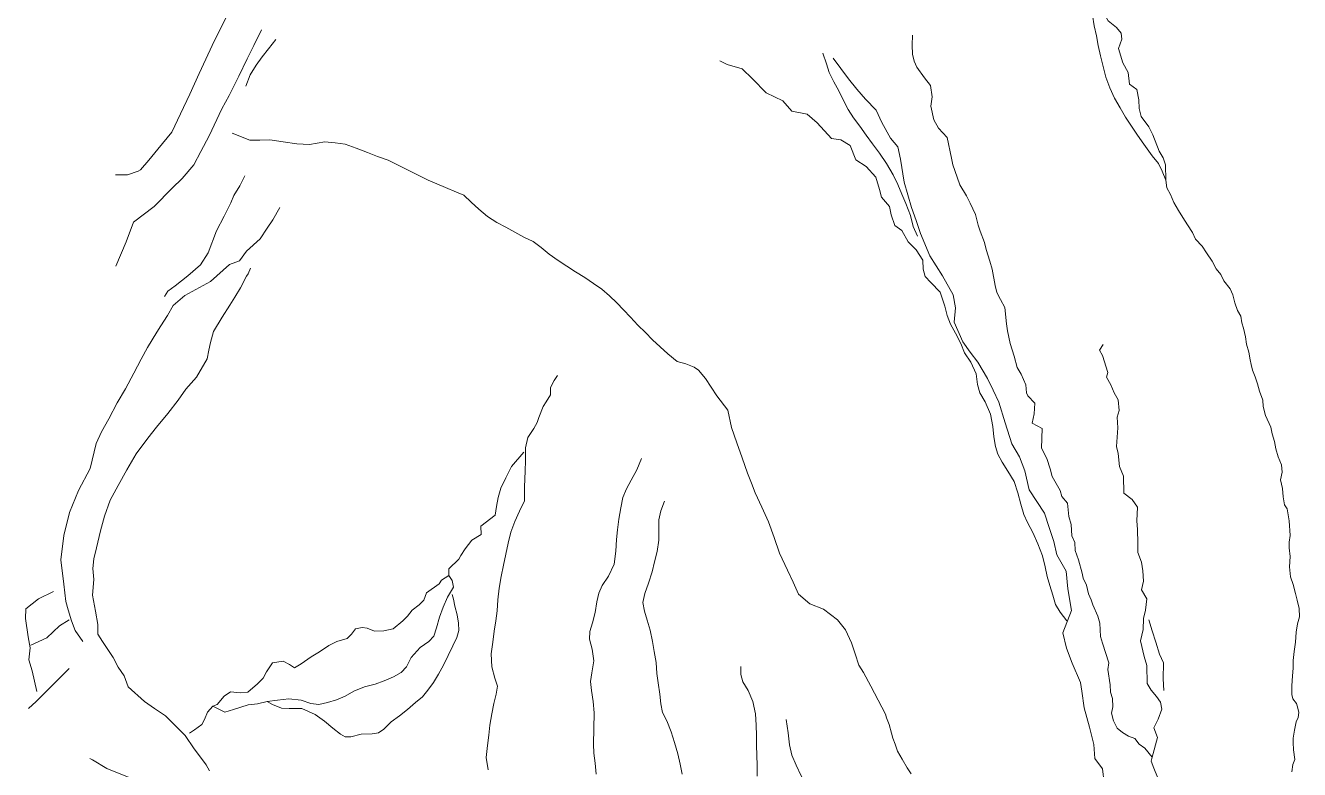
# Model space of a CAD drawing. Extents: x 683321 to 688873, y 7661944 to 7668387.
# Drawn here: x 684171 to 684694, y 7664967 to 7665272 of the extents above; entities that cross this region are included whole.
import ezdxf

# ---------------------------------------------------------------- set-up
doc = ezdxf.new("R2010")
doc.units = 0
doc.header["$MEASUREMENT"] = 0
doc.layers.add('01 CRESTA_Line', color=3, linetype='Continuous', lineweight=20)

msp = doc.modelspace()

# ---------------------------------------------------------------- linework, layer by layer
at = {"layer": '01 CRESTA_Line'}
for points in [[(684207.88, 7665210.5, 4080.61), (684212.88, 7665210.5, 4080.56), (684217.25, 7665212, 4080.19), (684218.19, 7665212.5, 4077.26), (684221.56, 7665216.5, 4077.28), (684225.25, 7665221, 4078.04), (684231.06, 7665228, 4078.57), (684234.62, 7665235.5, 4079.16), (684238.38, 7665243.5, 4079.23), (684242.31, 7665252, 4079.27), (684248.5, 7665265.5, 4079.62), (684254.63, 7665277.5, 4079.64), (684259.38, 7665288, 4079.74)], [(684638.83, 7665208.29, 4103.82), (684638.68, 7665214.52, 4102.86), (684637.8, 7665217.38, 4103.72), (684636.14, 7665220.21, 4103.27), (684633.54, 7665226.87, 4103.8), (684631.85, 7665230.17, 4103.05), (684628.78, 7665234.35, 4103.24), (684627.92, 7665237.72, 4103.14), (684627.75, 7665241.25, 4103), (684626.97, 7665245.45, 4103.51), (684624, 7665247.71, 4102.91), (684623.46, 7665252.48, 4103.46), (684621.27, 7665256.46, 4102.88), (684619.48, 7665262.33, 4103.21), (684620.84, 7665266.1, 4103.35), (684620.56, 7665268.64, 4103.82), (684618.67, 7665270.88, 4103.91), (684615.21, 7665273.66, 4103.51), (684613.53, 7665276.47, 4103.64), (684611.35, 7665279.77, 4103.56), (684611.38, 7665282.74, 4103.76), (684609.23, 7665284.74, 4103.59)], [(684608.78, 7665275.96, 4103.26), (684609.47, 7665271.64, 4103.17), (684610.36, 7665267.51, 4103.15), (684611.15, 7665263.46, 4103.05), (684612.09, 7665259.24, 4103.09), (684613.09, 7665254.92, 4103.09), (684614.29, 7665250.58, 4103.03), (684615.81, 7665246.19, 4103.01), (684617.78, 7665241.89, 4102.96), (684620.14, 7665238.01, 4103), (684622.37, 7665234.16, 4102.97), (684624.74, 7665230.45, 4102.96), (684627.27, 7665226.68, 4103.08), (684629.8, 7665223.01, 4103.22), (684633.24, 7665218.31, 4103.39), (684635.84, 7665215.11, 4103.53), (684637.35, 7665211.95, 4103.68), (684638.83, 7665208.29, 4103.82), (684639.31, 7665205.07, 4102.99), (684640.73, 7665202.43, 4103.06), (684642.14, 7665199.15, 4103.26), (684644.02, 7665195.83, 4103.52), (684645.86, 7665192.92, 4103.52), (684647.76, 7665190, 4103.74), (684649.73, 7665186.82, 4103.83), (684651, 7665184.11, 4103.88), (684653.69, 7665181.17, 4104.23), (684655.58, 7665178.49, 4104.19), (684657.87, 7665175.09, 4104.21), (684659.44, 7665171.97, 4104), (684661.48, 7665169.62, 4104.63), (684662.61, 7665166.98, 4104.78), (684665.22, 7665163.69, 4104.98), (684666.35, 7665161.3, 4105.53), (684667.14, 7665157.92, 4104.7), (684668.3, 7665154.8, 4105), (684669.57, 7665152.55, 4105.39), (684670.07, 7665149.8, 4104.82), (684670.74, 7665147.51, 4105.44), (684671.52, 7665144.07, 4105.67), (684671.89, 7665141.02, 4105.51), (684672.84, 7665137.67, 4106.38), (684673.5, 7665134.57, 4106.58), (684673.81, 7665132.69, 4105.89), (684674.37, 7665130.32, 4105.77), (684675.49, 7665127.59, 4106.51), (684676.44, 7665124.75, 4106.19), (684677.32, 7665121.73, 4106.08), (684678.58, 7665117.98, 4106.18), (684678.73, 7665115.5, 4105.67), (684679.75, 7665111.7, 4106.09), (684681.94, 7665106.96, 4105.88), (684682.52, 7665104.22, 4106.06), (684683.47, 7665101.05, 4106.18), (684683.92, 7665098.04, 4105.65), (684684.93, 7665094.82, 4106.18), (684686.24, 7665091.51, 4107.11), (684686.61, 7665088.49, 4107.04), (684685.93, 7665085.32, 4105.96), (684686.76, 7665081.83, 4106.08), (684686.93, 7665078.39, 4106.17), (684687.58, 7665075.1, 4106.03), (684688.57, 7665073.52, 4106.01), (684689.47, 7665068.55, 4105.72), (684689.9, 7665062.59, 4105.69), (684689.47, 7665059.78, 4105.86), (684689.39, 7665057.46, 4106.11), (684689.86, 7665053.86, 4105.64), (684689.62, 7665049.62, 4105.25), (684690.05, 7665045.62, 4105.62), (684691.16, 7665042.42, 4105.65), (684692.02, 7665038.79, 4105.78), (684692.78, 7665036, 4105.55), (684693.62, 7665032.56, 4105.51), (684693.7, 7665029.15, 4105.56), (684692.88, 7665026.34, 4105.58), (684692.33, 7665022.91, 4105.69), (684692.02, 7665018.76, 4105.45), (684691.44, 7665014.89, 4105.47), (684691.15, 7665011.32, 4105.28), (684691.14, 7665008.04, 4105.71), (684690.81, 7665005.01, 4105.28), (684690.61, 7665000.9, 4105.23), (684690.6, 7664997.36, 4105.46), (684691, 7664995.51, 4105.42), (684692.4, 7664993.63, 4104.89), (684693.06, 7664991.67, 4105.35), (684693.46, 7664989.89, 4104.61), (684693.11, 7664987.81, 4104.78), (684692.28, 7664986.13, 4104.65), (684691.59, 7664982.61, 4104.57), (684691.07, 7664979.45, 4104.58), (684691.07, 7664977.58, 4104.59), (684691.26, 7664974.59, 4104.47), (684691.72, 7664970.65, 4104.59), (684690.92, 7664968.54, 4104.31), (684690.48, 7664965.61, 4103.97)], [(684208.06, 7665173, 4072.81), (684212.25, 7665183, 4072.89), (684215.31, 7665191, 4072.27), (684223.81, 7665197.5, 4069.51), (684231.12, 7665205, 4069.18), (684235.31, 7665209, 4069.2), (684240.12, 7665214.5, 4069.33), (684242.88, 7665220, 4069.5), (684246.31, 7665226.5, 4069.56), (684251.56, 7665237.5, 4069.77), (684254.5, 7665243, 4069.8), (684258.5, 7665251, 4069.92), (684262, 7665258, 4069.86), (684264.62, 7665263.5, 4069.97), (684267.81, 7665270, 4069.97)], [(684635.44, 7664963.45, 4067.58), (684633.94, 7664967.08, 4067.05), (684632.9, 7664970.01, 4067.17), (684633.26, 7664971.58, 4066.98), (684630.29, 7664975.23, 4067.12), (684627.91, 7664976.88, 4067.19), (684626.15, 7664979.26, 4067.29), (684623.48, 7664980.17, 4067.34), (684621.04, 7664981.72, 4067.14), (684618.85, 7664983.43, 4066.79), (684617.43, 7664986.53, 4067.47), (684616.59, 7664989.6, 4067.5), (684617.12, 7664992.26, 4066.45), (684616.99, 7664995.72, 4066.46), (684616.16, 7664998.29, 4067.42), (684615.96, 7665001.23, 4066.89), (684615.02, 7665007.53, 4066.91), (684615.48, 7665010.23, 4067.03), (684612.9, 7665018.38, 4067.17), (684611.99, 7665021.1, 4066.89), (684611.8, 7665026.55, 4067.28), (684611.02, 7665029.5, 4067.64), (684608.92, 7665034.12, 4066.48), (684608.22, 7665036.08, 4067.17), (684607.08, 7665038.64, 4067.1), (684606.25, 7665042.16, 4066.68), (684604.91, 7665045.02, 4066.9), (684604.56, 7665047.07, 4066.82), (684603.07, 7665052.48, 4067.2), (684601.71, 7665056.37, 4067.04), (684601.47, 7665059.7, 4066.97), (684600.35, 7665062.33, 4066.67), (684600.07, 7665067, 4066.5), (684599.08, 7665070.36, 4067.28), (684598.44, 7665075.83, 4066.27), (684596.25, 7665078.58, 4067.2), (684595.49, 7665081, 4067.12), (684592.17, 7665086.72, 4066.94), (684591.46, 7665089.92, 4067.54), (684589.98, 7665094.06, 4067.02), (684587.85, 7665098.32, 4066.94), (684588.18, 7665106.38, 4066.74), (684584.07, 7665108.58, 4066.97), (684584.9, 7665112.44, 4066.87), (684585.05, 7665116.76, 4066.26), (684582.17, 7665119.85, 4066.97), (684581.65, 7665121.02, 4067.15), (684581.45, 7665124.35, 4066.61), (684579.56, 7665128.73, 4066.93), (684577.84, 7665131.38, 4067.31), (684576.56, 7665136.02, 4066.64), (684575.02, 7665141.25, 4066.73), (684573.95, 7665146.5, 4066.89), (684573.5, 7665149.29, 4067.16), (684572.84, 7665156.01, 4066.62), (684571.08, 7665159.29, 4066.77), (684569.57, 7665162.15, 4067.01), (684568.83, 7665165.09, 4067.55), (684567.63, 7665171.8, 4066.69), (684566.69, 7665175, 4067.24), (684565.11, 7665179.87, 4067.49), (684564.4, 7665182.76, 4067.9), (684562.72, 7665187.35, 4067.17), (684561.85, 7665189.86, 4067.5), (684560.74, 7665194.22, 4066.99), (684558.53, 7665198.83, 4067.41), (684557.08, 7665201.84, 4067.78), (684554.37, 7665206.33, 4067.39), (684553.27, 7665209.57, 4067.84), (684551.52, 7665214.54, 4067.7), (684550.93, 7665217.35, 4067.95), (684549.11, 7665225.77, 4067.61), (684545.54, 7665229.65, 4067.87), (684543.66, 7665233.04, 4067.62), (684542.38, 7665238.57, 4067.9), (684543.04, 7665242.46, 4067.21), (684542.35, 7665247.14, 4067.52), (684539.83, 7665250.27, 4068.37), (684536.74, 7665254.59, 4067.64), (684535.58, 7665257.11, 4067.94), (684534.94, 7665259.95, 4067.65), (684534.81, 7665263.71, 4067.35), (684534.94, 7665267.74, 4067.18)], [(684261.37, 7665246.84, 4067.97), (684263.22, 7665251.48, 4067.85), (684265.63, 7665255.4, 4067.91), (684268.08, 7665258.82, 4067.83), (684270.76, 7665262.17, 4067.71), (684273.67, 7665265.95, 4067.54)], [(684598.17, 7665027.52, 4067.04), (684595.56, 7665031.07, 4067.07), (684593.63, 7665034.24, 4067.05), (684592.51, 7665038.01, 4066.99), (684591.24, 7665042.02, 4066.95), (684590.12, 7665045.67, 4066.99), (684589.4, 7665049.67, 4066.98), (684588.24, 7665054.2, 4066.95), (684586.36, 7665059.06, 4067.01), (684584.33, 7665063.74, 4066.94), (684582.04, 7665067.84, 4066.92), (684580.65, 7665071.11, 4066.87), (684579.35, 7665075.33, 4066.84), (684578.15, 7665079.97, 4066.78), (684576.62, 7665084.62, 4066.76), (684574.08, 7665088.87, 4066.72), (684571.71, 7665092.64, 4066.73), (684569.96, 7665095.83, 4066.74), (684568.99, 7665099.06, 4066.79), (684568.27, 7665102.95, 4066.88), (684567.88, 7665107.2, 4066.92), (684566.93, 7665112.23, 4066.91), (684564.73, 7665117.35, 4066.88), (684562.51, 7665121.07, 4066.83), (684561.6, 7665124.43, 4066.81), (684561.09, 7665128.88, 4066.8), (684558.91, 7665133.62, 4066.84), (684556.31, 7665137.46, 4066.81), (684554.72, 7665141.23, 4066.8), (684552.49, 7665145.57, 4066.82), (684550.5, 7665149.21, 4066.85), (684549.19, 7665152.74, 4066.81), (684548.16, 7665156.62, 4066.81), (684546.2, 7665162.31, 4066.81), (684542.41, 7665166.32, 4066.78), (684540.18, 7665168.82, 4066.79), (684539.3, 7665171.73, 4066.78), (684539.12, 7665175.48, 4066.82), (684536.39, 7665179.65, 4066.92), (684533.08, 7665182.94, 4066.9), (684530.5, 7665187.69, 4066.89), (684527.73, 7665189.68, 4066.88), (684526.15, 7665194.07, 4066.87), (684525.52, 7665197.53, 4066.86), (684522.21, 7665201.29, 4066.85), (684521.42, 7665204.43, 4066.84), (684519.84, 7665209.45, 4066.83), (684515.9, 7665213.84, 4066.82), (684511.65, 7665216.66, 4066.81), (684509.29, 7665222.47, 4066.8), (684505.45, 7665224.78, 4066.78), (684501.62, 7665225.3, 4066.77), (684495.76, 7665231.86, 4066.76), (684491.69, 7665235.35, 4066.88), (684485.43, 7665236.61, 4067.06), (684481.66, 7665240.82, 4067.24), (684474.89, 7665244.05, 4067.54), (684469.27, 7665249.82, 4067.68), (684465.04, 7665253.9, 4067.79), (684458.86, 7665255.69, 4067.87), (684455.88, 7665257.23, 4067.92)], [(684536.9, 7665185.29, 4066.95), (684535.24, 7665189.31, 4067.02), (684534.03, 7665193.8, 4067.09), (684532.19, 7665198.76, 4067.14), (684530.59, 7665202.55, 4067.18), (684528.93, 7665206.52, 4067.25), (684526.96, 7665210.53, 4067.3), (684524.28, 7665215.13, 4067.36), (684521.42, 7665219.41, 4067.42), (684518.57, 7665223.19, 4067.45), (684515.92, 7665226.79, 4067.48), (684513.25, 7665230.45, 4067.48), (684510.73, 7665233.85, 4067.51), (684508.55, 7665237.29, 4067.51), (684506.59, 7665240.97, 4067.47), (684504.69, 7665244.97, 4067.45), (684502.62, 7665248.65, 4067.45), (684500.73, 7665252.4, 4067.44), (684499.69, 7665256.01, 4067.46), (684498.18, 7665260.42, 4067.52)], [(684613.53, 7664961.12, 4067.95), (684612.82, 7664966.75, 4067.85), (684609.77, 7664970.99, 4067.75), (684609.32, 7664976.74, 4067.73), (684607.57, 7664983.93, 4067.72), (684605.34, 7664991.84, 4067.69), (684604.41, 7664998.63, 4067.68), (684603.82, 7665002.28, 4067.67), (684600.38, 7665010.1, 4067.61), (684598.15, 7665016.29, 4067.59), (684596.64, 7665022.65, 4067.56), (684600.21, 7665031.77, 4067.56), (684598.66, 7665040.68, 4067.57), (684597.96, 7665047.95, 4067.56), (684594.12, 7665054.57, 4067.56), (684592.91, 7665060.08, 4067.56), (684590.99, 7665065.86, 4067.55), (684589.06, 7665071.63, 4067.55), (684582.75, 7665081.32, 4067.53), (684581.03, 7665089.02, 4067.51), (684578.88, 7665094.83, 4067.49), (684575.61, 7665100.16, 4067.48), (684572.97, 7665108.68, 4067.47), (684570.33, 7665117.19, 4067.46), (684568.03, 7665122.07, 4067.45), (684565.72, 7665126.96, 4067.44), (684561.72, 7665133.6, 4067.4), (684558.64, 7665137.79, 4067.38), (684555.55, 7665141.98, 4067.36), (684552, 7665150.06, 4067.4), (684552.56, 7665155.89, 4067.42), (684551.62, 7665161.18, 4067.44), (684547.22, 7665168.99, 4067.46), (684542.03, 7665177.18, 4067.48), (684538.21, 7665186.37, 4067.5), (684536.39, 7665191.75, 4067.58), (684534.56, 7665197.13, 4067.66), (684533.04, 7665202.32, 4067.73), (684531.51, 7665207.5, 4067.81), (684530, 7665216.89, 4067.99), (684528.88, 7665221.88, 4068.08), (684525.87, 7665225.54, 4068.17), (684522.29, 7665231.88, 4068.21), (684520.04, 7665236.95, 4068.24), (684515.65, 7665241.46, 4068.31), (684512.13, 7665245.65, 4068.27), (684508.62, 7665249.84, 4068.24), (684505.51, 7665254.08, 4068.2), (684502.4, 7665258.33, 4068.16)], [(684255.79, 7665227.54, 4067.63), (684262.99, 7665224.64, 4067.7), (684267.09, 7665224.72, 4067.37), (684271.19, 7665224.8, 4067.04), (684276.77, 7665223.98, 4066.86), (684282.36, 7665223.16, 4066.69), (684287.53, 7665222.97, 4066.86), (684293.88, 7665223.99, 4066.48), (684298.01, 7665223.55, 4066.28), (684302.15, 7665223.1, 4066.08), (684306.71, 7665221.37, 4065.95), (684311.27, 7665219.64, 4065.82), (684315.49, 7665218.01, 4065.74), (684319.76, 7665216.42, 4065.53), (684326.88, 7665212.89, 4065.45), (684331.56, 7665210.55, 4065.7), (684336.25, 7665208.22, 4065.96), (684343.28, 7665205.33, 4065.67), (684347.86, 7665203.36, 4065.55), (684350.82, 7665202.08, 4065.38), (684353.91, 7665199.24, 4065.63), (684356.98, 7665196.41, 4065.59), (684360.54, 7665193.39, 4065.64), (684364.37, 7665190.92, 4065.7), (684368.12, 7665189.05, 4065.77), (684371.77, 7665187, 4065.68), (684375.52, 7665184.94, 4065.61), (684379.27, 7665183.06, 4065.65), (684382.51, 7665180.69, 4065.67), (684385.91, 7665177.97, 4065.62), (684389.48, 7665175.33, 4065.66), (684393.08, 7665173.03, 4065.66), (684396.66, 7665170.63, 4065.6), (684400.45, 7665168.36, 4065.54), (684404.08, 7665165.93, 4065.4), (684407.49, 7665163.5, 4065.39), (684410.61, 7665160.89, 4065.34), (684413.63, 7665157.91, 4065.32), (684416.39, 7665155.08, 4065.35), (684419.26, 7665152.04, 4065.34), (684422.18, 7665148.79, 4065.33), (684425.33, 7665145.76, 4065.28), (684428.25, 7665142.77, 4065.18), (684431.36, 7665139.96, 4065.18), (684434.47, 7665137.09, 4065.13), (684438.36, 7665133.83, 4065.09), (684441.96, 7665132.94, 4064.95), (684445.32, 7665131.59, 4064.82), (684447.17, 7665130.31, 4065.28), (684450, 7665126.97, 4065.07), (684452.35, 7665123.37, 4064.63), (684454.69, 7665119.78, 4064.2), (684459.17, 7665113.94, 4064.4), (684460.65, 7665106.85, 4064.57), (684462.85, 7665100.59, 4064.62), (684465.05, 7665094.32, 4064.68), (684467.25, 7665088.05, 4064.74), (684468.82, 7665084.05, 4064.58), (684470.39, 7665080.05, 4064.41), (684473.09, 7665074.08, 4064.52), (684475.78, 7665068.1, 4064.62), (684478.1, 7665061.69, 4064.57), (684480.41, 7665055.27, 4064.53), (684483.66, 7665048.25, 4064.7), (684485.92, 7665043.39, 4064.55), (684488.18, 7665038.52, 4064.41), (684492.82, 7665034.46, 4065.03), (684498.45, 7665032.25, 4064.61), (684504.17, 7665027.92, 4064.48), (684507.46, 7665023.82, 4065.02), (684509.9, 7665018.56, 4065.03), (684511.4, 7665013.98, 4065.28), (684512.9, 7665009.4, 4065.54), (684514.86, 7665006.38, 4065.28), (684517.87, 7665000.68, 4065.57), (684520.89, 7664994.97, 4065.87), (684523.9, 7664989.27, 4066.16), (684524.21, 7664987.79, 4066.19), (684525.31, 7664985, 4066.12), (684526.24, 7664981.51, 4066.27), (684526.9, 7664979.45, 4066.43), (684527.82, 7664976.89, 4066.41), (684528.79, 7664974.02, 4066.48), (684530.68, 7664970.75, 4066.57), (684532.75, 7664967.23, 4066.46), (684534.41, 7664964.76, 4066.63)], [(684228, 7665160.5, 4059.53), (684229.42, 7665162.79, 4059.65), (684232.44, 7665164.94, 4059.77), (684237.56, 7665169, 4059.9), (684242.75, 7665173.5, 4059.92), (684245.94, 7665178.5, 4059.95), (684249.38, 7665187.5, 4060.12), (684252.56, 7665193.5, 4060.23), (684255.31, 7665199, 4060.2), (684256.5, 7665202, 4060.13), (684258.88, 7665206, 4060.13), (684261.06, 7665210, 4060.17)], [(684275.37, 7665197, 4049.71), (684272.5, 7665192, 4049.76), (684270.2, 7665188.53, 4049.83), (684267.35, 7665184.24, 4050.52), (684261.63, 7665179.22, 4052.95), (684258.81, 7665175.13, 4054.16), (684254.75, 7665173.72, 4054.5), (684246.88, 7665166.71, 4055.59), (684236.41, 7665160.94, 4057.95), (684231.59, 7665156.9, 4059.5), (684229.21, 7665152.77, 4059.45), (684226.5, 7665148.59, 4059.35), (684224.93, 7665145.94, 4059.46), (684221, 7665139.68, 4059.37), (684218.43, 7665134.86, 4059.3), (684215.5, 7665129.17, 4059.18), (684212.05, 7665122.74, 4059.09), (684208.59, 7665116.98, 4059.07), (684205.13, 7665110.4, 4058.98), (684202.22, 7665105.11, 4059.03), (684199.97, 7665100.27, 4059.13), (684197.5, 7665090, 4059.57), (684192.75, 7665081, 4060.05), (684189.06, 7665072, 4060.81), (684186.69, 7665062.5, 4060.74), (684185.5, 7665052.5, 4060.29), (684186.75, 7665042.5, 4059.4), (684187.62, 7665035.5, 4058.98), (684188.5, 7665032, 4058.83), (684189.94, 7665027.5, 4058.15), (684191.44, 7665023.5, 4057.13), (684194.5, 7665019, 4055.94)], [(684246.44, 7664966, 4043.64), (684245.12, 7664968.5, 4043.09), (684243.62, 7664970.5, 4043.06), (684240.19, 7664975, 4042.73), (684236.5, 7664980.5, 4042.92), (684232.5, 7664984.5, 4043.13), (684228.5, 7664988.5, 4043.16), (684223.94, 7664991.5, 4043.27), (684219.88, 7664994.5, 4043.36), (684213.12, 7665000.5, 4044.64), (684211.44, 7665005, 4044.45), (684209.06, 7665008.5, 4044.53), (684206.94, 7665012.5, 4044.41), (684202.56, 7665019, 4045.83), (684200.69, 7665022, 4049.05), (684200.75, 7665026, 4049.13), (684199.69, 7665031.5, 4049.06), (684198.56, 7665038, 4048.82), (684199.06, 7665044.5, 4048.67), (684198.63, 7665049, 4048.24), (684199, 7665053, 4048.32), (684200.12, 7665057.5, 4048.57), (684201.75, 7665064.5, 4048.62), (684203.44, 7665070.5, 4048.36), (684205.81, 7665077, 4048.23), (684209, 7665083, 4048.1), (684212.62, 7665089.5, 4048.12), (684216.38, 7665096, 4048.13), (684221.19, 7665102.5, 4048.2), (684224.75, 7665107, 4048.22), (684229.38, 7665112.5, 4048.34), (684233.63, 7665118, 4048.25), (684236.75, 7665122.5, 4048.14), (684241.13, 7665127.5, 4047.96), (684245.5, 7665135, 4048.06), (684246.24, 7665138.6, 4048.25), (684246.88, 7665141.74, 4048.42), (684248.15, 7665146.21, 4048.59), (684251.64, 7665152.07, 4048.8), (684254.85, 7665157.07, 4048.98), (684256.9, 7665160.29, 4048.91), (684259.28, 7665164.12, 4049.03), (684261.7, 7665168.95, 4049.11), (684262.33, 7665169.81, 4049.16), (684263.31, 7665172.13, 4049.28)], [(684633.26, 7664971.58, 4066.98), (684635.49, 7664979.72, 4067.51), (684633.98, 7664983.69, 4067.39), (684635.75, 7664987.22, 4066.89), (684637.18, 7664991.24, 4067.15), (684636.7, 7664994.1, 4067.06), (684635.09, 7664996.49, 4067.22), (684632.78, 7664999.06, 4067.68), (684631.19, 7665001.84, 4067.45), (684631.06, 7665009.25, 4067.05), (684629.97, 7665012.91, 4067.31), (684629.97, 7665012.91, 4067.31), (684628.47, 7665019.37, 4067.44), (684629.5, 7665023.92, 4067.19), (684629.72, 7665028.51, 4066.82), (684630.56, 7665031.85, 4066.61), (684631.09, 7665036.61, 4066.75), (684628.84, 7665040.19, 4066.96), (684629.66, 7665043.85, 4066.64), (684629.37, 7665048.07, 4067.43), (684628.85, 7665051.52, 4066.94), (684627.32, 7665055.55, 4067.73), (684627.32, 7665059.37, 4067.32), (684627.16, 7665064.99, 4067.22), (684626.98, 7665068.57, 4067.31), (684627.27, 7665074.12, 4066.84), (684625.02, 7665077.26, 4067.66), (684621.66, 7665079.89, 4067.01), (684621.46, 7665086.84, 4067.14), (684619.9, 7665090.79, 4067.15), (684619.31, 7665096.2, 4068.18), (684618.59, 7665099, 4067.86), (684619.09, 7665106.68, 4068.12), (684618.89, 7665111.09, 4068.04), (684619.66, 7665113.75, 4067.25), (684619.35, 7665118.16, 4067.83), (684617.72, 7665121.07, 4067.39), (684616.25, 7665124.31, 4068), (684614.54, 7665127.43, 4068.12), (684615.09, 7665129.44, 4067.67), (684612.87, 7665136.4, 4068.32), (684611.7, 7665138.59, 4067.83), (684613.17, 7665140.87, 4067.55)], [(684389.27, 7665128.21, 4039.59), (684387.85, 7665126.07, 4039.76), (684386.42, 7665123.19, 4039.49), (684386.43, 7665120.18, 4039.96), (684384.6, 7665117.32, 4039.95), (684383.41, 7665115.42, 4039.69), (684381.59, 7665110.9, 4039.58), (684380.95, 7665108.83, 4039.79), (684379.54, 7665106.48, 4039.64), (684377.12, 7665102.72, 4039.66), (684376.11, 7665098.52, 4040.17), (684376.1, 7665093.34, 4039.64), (684375.95, 7665088.93, 4039.72), (684375.75, 7665082.55, 4039.68), (684375.67, 7665076.72, 4039.64), (684373.62, 7665072.54, 4039.56), (684371.8, 7665068.3, 4039.53), (684370.15, 7665063.87, 4039.5), (684369.01, 7665059.44, 4039.45), (684368.03, 7665054.88, 4039.43), (684367.1, 7665050.35, 4039.39), (684366.1, 7665045.7, 4039.36), (684365.37, 7665040.91, 4039.34), (684364.82, 7665036.14, 4039.33), (684364.46, 7665031.65, 4039.31), (684363.98, 7665027.49, 4039.3), (684363.27, 7665023.31, 4039.28), (684362.74, 7665018.73, 4039.25), (684361.99, 7665013.95, 4039.24), (684362.29, 7665008.59, 4039.27), (684363.62, 7665004.03, 4039.29), (684364.61, 7665000.73, 4039.26), (684364.08, 7664997.5, 4039.23), (684363.1, 7664993.64, 4039.21), (684362.27, 7664989.44, 4039.22), (684361.45, 7664984.73, 4039.19), (684361.1, 7664980.61, 4039.24), (684360.57, 7664976.38, 4039.26), (684359.95, 7664971.48, 4039.2), (684360.78, 7664966.41, 4039.17)], [(684238.35, 7664981.43, 4041.48), (684240.36, 7664982.76, 4041.03), (684243.37, 7664985.03, 4041.31), (684244.46, 7664987.05, 4041.12), (684245.74, 7664990.04, 4040.95), (684247.89, 7664992.49, 4040.83), (684249.67, 7664993.27, 4041.37), (684252.53, 7664996.58, 4041.25), (684255.17, 7664998.4, 4041.04), (684259.1, 7664997.94, 4041.43), (684262.22, 7664998.31, 4041.08), (684266.14, 7665001.69, 4040.32), (684268.49, 7665003.98, 4041.13), (684269.85, 7665006.57, 4041.28), (684272.39, 7665010.34, 4040.84), (684276.73, 7665010.94, 4040.62), (684279.33, 7665009.61, 4040.6), (684281.41, 7665008.21, 4041.02), (684284.05, 7665009.87, 4040.68), (684288.16, 7665012.78, 4040.86), (684291.64, 7665014.79, 4040.82), (684295.39, 7665017.42, 4040.48), (684298.79, 7665019.1, 4040.54), (684303.02, 7665020.3, 4040.57), (684304.76, 7665022.07, 4040.42), (684306.4, 7665024.18, 4040.22), (684309.2, 7665024.82, 4040.42), (684311.2, 7665024.56, 4040.65), (684314.2, 7665023.28, 4040.24), (684318, 7665023.41, 4040.25), (684321.81, 7665024.31, 4039.6), (684325.83, 7665027.58, 4040.28), (684327.79, 7665029.44, 4040.39), (684329.61, 7665031.85, 4039.7), (684332.5, 7665034.14, 4039.72), (684334.46, 7665036.01, 4040.17), (684335.46, 7665039.07, 4039.8), (684340.72, 7665042.69, 4039.49), (684341.65, 7665044.15, 4040.29), (684344.68, 7665046.09, 4040.26), (684344.71, 7665048.86, 4039.83), (684348.76, 7665052.83, 4039.78), (684349.64, 7665054.35, 4040.2), (684351.33, 7665057.12, 4039.89), (684354.19, 7665060.65, 4039.88), (684357.99, 7665062.99, 4040.19), (684357.8, 7665066.29, 4039.94), (684363.72, 7665070.82, 4040.05), (684364.19, 7665074.48, 4040.27), (684364.86, 7665078.07, 4040.1), (684366.06, 7665081.92, 4040.71), (684368.03, 7665086.2, 4039.74), (684370.45, 7665090.76, 4040.26), (684375.42, 7665096.66, 4040.12)], [(684270.1, 7664994.4, 4041.56), (684274.44, 7664995.01, 4041.45), (684279.08, 7664995.55, 4041.33), (684284.14, 7664994.95, 4041.32), (684288.12, 7664993.6, 4041.37), (684291.4, 7664993.2, 4041.3), (684294.92, 7664994.03, 4041.18), (684298.61, 7664995.08, 4041.11), (684302.11, 7664996.58, 4041.01), (684305.74, 7664998.64, 4040.89), (684310.08, 7665000.43, 4040.78), (684314.47, 7665001.61, 4040.7), (684318.16, 7665002.87, 4040.64), (684321.93, 7665004.5, 4040.55), (684325.18, 7665006.27, 4040.48), (684327.37, 7665008.65, 4040.38), (684329.27, 7665012.46, 4040.28), (684332.9, 7665016.52, 4040.33), (684336.46, 7665019.05, 4040.35), (684338.55, 7665021.3, 4040.33), (684339.56, 7665024.67, 4040.36), (684340.84, 7665029.04, 4040.29), (684342.41, 7665033.12, 4040.29), (684344.16, 7665037.26, 4040.25), (684346.58, 7665041.31, 4040.34), (684346.03, 7665044.09, 4040.28), (684344.68, 7665046.09, 4040.26), (684344.71, 7665048.86, 4039.83), (684348.76, 7665052.83, 4039.78), (684349.64, 7665054.35, 4040.2), (684351.33, 7665057.12, 4039.89), (684354.19, 7665060.65, 4039.88), (684357.99, 7665062.99, 4040.19), (684357.8, 7665066.29, 4039.94), (684363.72, 7665070.82, 4040.05), (684364.19, 7665074.48, 4040.27), (684364.86, 7665078.07, 4040.1), (684366.06, 7665081.92, 4040.71), (684368.03, 7665086.2, 4039.74), (684370.45, 7665090.76, 4040.26), (684375.42, 7665096.66, 4040.12)], [(684423.73, 7665094.16, 4039.27), (684421.88, 7665089.48, 4039.23), (684419.56, 7665085.27, 4039.24), (684417.54, 7665081.7, 4039.25), (684416.12, 7665078.06, 4039.2), (684415.22, 7665073.86, 4039.2), (684414.48, 7665069.2, 4039.22), (684413.82, 7665064.83, 4039.21), (684413.42, 7665060.86, 4039.23), (684413.26, 7665056.16, 4039.21), (684412.56, 7665050.8, 4039.21), (684410.17, 7665045.89, 4039.22), (684407.64, 7665042.02, 4039.25), (684406.25, 7665038.92, 4039.26), (684405.4, 7665035.32, 4039.24), (684404.77, 7665030.95, 4039.22), (684403.57, 7665026.71, 4039.18), (684402.59, 7665023.13, 4039.12), (684402.46, 7665019.99, 4039.09), (684403.48, 7665015.95, 4039.04), (684404.21, 7665011.12, 4039.03), (684403.35, 7665006.13, 4038.99), (684402.87, 7665002.63, 4038.97), (684403.22, 7664998.93, 4039.01), (684403.88, 7664994.45, 4039.11), (684404.35, 7664989.76, 4039.22), (684404.03, 7664977, 4039.19), (684404.24, 7664973.28, 4039.21), (684404.74, 7664969.09, 4039.25), (684405.18, 7664964.62, 4039.22)], [(684440.45, 7664964.59, 4039.72), (684439.63, 7664968.68, 4039.7), (684438.58, 7664973.02, 4039.68), (684437.28, 7664977.56, 4039.63), (684435.95, 7664981.94, 4039.68), (684434.13, 7664986.53, 4039.67), (684432.39, 7664989.88, 4039.75), (684431.62, 7664993.46, 4039.71), (684431.3, 7664997.39, 4039.7), (684430.52, 7665002.07, 4039.68), (684429.97, 7665005.88, 4039.63), (684429.76, 7665010.46, 4039.64), (684428.94, 7665014.88, 4039.66), (684428.31, 7665019.02, 4039.74), (684427.34, 7665023.74, 4039.65), (684426.06, 7665027.76, 4039.65), (684424.91, 7665031.43, 4039.69), (684424.29, 7665035.02, 4039.74), (684425.15, 7665038.68, 4039.71), (684426.59, 7665043.02, 4039.73), (684428.09, 7665047.69, 4039.8), (684429.08, 7665051.72, 4039.88), (684430.21, 7665055.9, 4039.82), (684430.84, 7665060.55, 4039.84), (684430.88, 7665065.15, 4039.84), (684430.79, 7665068.9, 4039.89), (684431.71, 7665072.59, 4039.94), (684433.16, 7665076.56, 4039.98)], [(684182.44, 7665039.5, 4059.64), (684176.38, 7665036.5, 4059.54), (684171.12, 7665032.5, 4058.92), (684171, 7665028.5, 4058.92), (684172.12, 7665021, 4059.51), (684172.88, 7665016.5, 4059.29), (684172.31, 7665011.5, 4056.11), (684173.75, 7665007, 4055.65), (684175.62, 7664998.5, 4053.79)], [(684238.35, 7664981.43, 4041.48), (684240.36, 7664982.76, 4041.03), (684243.37, 7664985.03, 4041.31), (684244.46, 7664987.05, 4041.12), (684245.74, 7664990.04, 4040.95), (684247.89, 7664992.49, 4040.83), (684252.74, 7664990.04, 4041.56), (684256.32, 7664991.09, 4041.65), (684262.3, 7664993.05, 4041.59), (684266.23, 7664993.51, 4041.64), (684270.1, 7664994.4, 4041.56), (684272.37, 7664993.19, 4041.47), (684276.05, 7664991.75, 4041.39), (684279.18, 7664991.55, 4041.35), (684284.4, 7664991.52, 4041.33), (684289.82, 7664989.13, 4041.32), (684293.67, 7664986.39, 4041.33), (684297.14, 7664983.46, 4041.28), (684300.19, 7664981.03, 4041.16), (684302.15, 7664979.93, 4041.14), (684304.49, 7664979.98, 4041.06), (684308.76, 7664981.1, 4040.94), (684313.21, 7664981.21, 4040.8), (684315.83, 7664981.62, 4040.68), (684318.06, 7664983.13, 4040.53), (684321.07, 7664986.05, 4040.3), (684324.49, 7664988.58, 4040.16), (684327.68, 7664991.13, 4040.12), (684331.02, 7664994.06, 4040.04), (684333.91, 7664996.34, 4039.96), (684336.1, 7664999.11, 4039.91), (684338.33, 7665002.24, 4039.88), (684340.47, 7665005.71, 4039.83), (684342.47, 7665009.28, 4039.78), (684344.37, 7665013.27, 4039.82), (684346.37, 7665017.25, 4039.82), (684347.95, 7665020.62, 4039.85), (684348.74, 7665023.5, 4039.86), (684348.68, 7665026.54, 4039.9), (684348.1, 7665030.03, 4039.89), (684347.15, 7665033.57, 4039.87), (684346.57, 7665036.35, 4039.86), (684346.06, 7665038.37, 4039.85)], [(684188.94, 7665028, 4061.37), (684184.94, 7665025.5, 4060.32), (684179.75, 7665020.5, 4059.88), (684173.25, 7665017.5, 4059.23)], [(684631.93, 7665027.87, 4067.57), (684633.29, 7665023.42, 4067.53), (684634.81, 7665018.82, 4067.51), (684636.21, 7665013.91, 4067.5), (684637.84, 7665010.32, 4067.49), (684637.74, 7665003.78, 4067.48), (684638.02, 7664998.92, 4067.54)], [(684172.25, 7664991.5, 4050.78), (684175.38, 7664994.5, 4051.57), (684182.94, 7665002, 4051.26), (684188.94, 7665008, 4050.85)], [(684464.52, 7665008.81, 4040.18), (684464.42, 7665005.53, 4040.22), (684465.25, 7665002.52, 4040.2), (684467.46, 7664998.9, 4040.15), (684469.39, 7664994.37, 4040.19), (684470.5, 7664989.37, 4040.22), (684470.73, 7664984.69, 4040.22), (684470.87, 7664980.46, 4040.27), (684470.86, 7664976.38, 4040.36), (684471, 7664972.39, 4040.35), (684471.15, 7664968.16, 4040.36), (684471.19, 7664963.8, 4040.43)], [(684500.95, 7664937.17, 4040.79), (684498.84, 7664942.23, 4040.75), (684497.2, 7664946.14, 4040.66), (684495.57, 7664950.37, 4040.59), (684493.8, 7664954.97, 4040.52), (684491.61, 7664959.48, 4040.43), (684489.28, 7664963.89, 4040.39), (684487.15, 7664968.29, 4040.31), (684485.46, 7664972.45, 4040.27), (684484.52, 7664976.7, 4040.2), (684483.97, 7664981.57, 4040.16), (684483.06, 7664987.01, 4040.22)], [(684197.44, 7664971, 4048.17), (684198.5, 7664970.5, 4048.13), (684204.38, 7664967, 4048.06), (684215.63, 7664962.5, 4047.17)]]:
    msp.add_polyline3d(points, dxfattribs=at)

doc.saveas('drawing.dxf')
